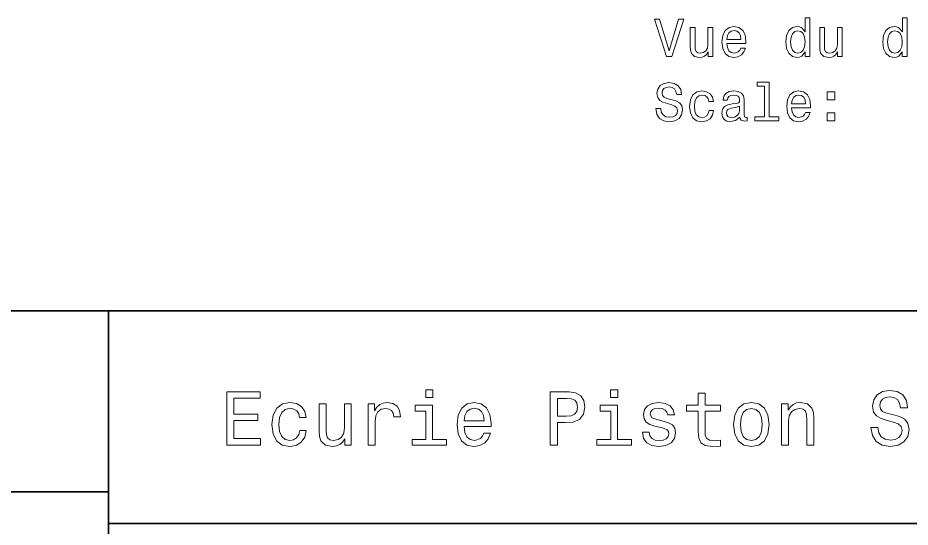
# Model space of a CAD drawing. Extents: x 0 to 297, y 0 to 210.
# Drawn here: x 153.5 to 237.2, y 49.7 to 97.5 of the extents above; entities that cross this region are included whole.
import ezdxf

# ---------------------------------------------------------------- set-up
doc = ezdxf.new("R2010")
doc.units = 0

msp = doc.modelspace()

# ---------------------------------------------------------------- linework, layer by layer
at = {"color": 7, "lineweight": 35}
for p, q in [((97, 70), (287, 70)), ((162, 10), (162, 70)), ((97, 53), (162, 53)), ((162, 50), (287, 50))]:
    msp.add_line(p, q, dxfattribs=at)
at = {"color": 7, "lineweight": 13}
for points in [[(215.502319, 97.392624), (214.624786, 94.412079), (213.722061, 97.392624), (213.24295, 97.392624), (214.372635, 93.887581), (214.876953, 93.887581), (215.981415, 97.392624)], [(227.389206, 94.306168), (227.389206, 93.887581), (227.833008, 93.887581), (227.833008, 97.508621), (227.394241, 97.508621), (227.394241, 96.182251), (227.056351, 96.565536), (226.849579, 96.656311), (226.612549, 96.691612), (226.183868, 96.590752), (225.851013, 96.308327), (225.634155, 95.854439), (225.558517, 95.244209), (225.634155, 94.63398), (225.851013, 94.175041), (226.183868, 93.887581), (226.612549, 93.791763), (226.849579, 93.827065), (227.061386, 93.917839)], [(236.497269, 94.306168), (236.497269, 93.887581), (236.941071, 93.887581), (236.941071, 97.508621), (236.502319, 97.508621), (236.502319, 96.182251), (236.164413, 96.565536), (235.957642, 96.656311), (235.720612, 96.691612), (235.291946, 96.590752), (234.959091, 96.308327), (234.742233, 95.854439), (234.66658, 95.244209), (234.742233, 94.63398), (234.959091, 94.175041), (235.291946, 93.887581), (235.720612, 93.791763), (235.957642, 93.827065), (236.169464, 93.917839)], [(218.704758, 96.595795), (218.260956, 96.595795), (218.260956, 95.032394), (218.210526, 94.669281), (218.06427, 94.407036), (217.837326, 94.245651), (217.53978, 94.195221), (217.30275, 94.235565), (217.151443, 94.356598), (217.06572, 94.56337), (217.045547, 94.855881), (217.045547, 96.595795), (216.601746, 96.595795), (216.601746, 94.815536), (216.616867, 94.457466), (216.712692, 94.159912), (217.005203, 93.887581), (217.474213, 93.791763), (217.726379, 93.827065), (217.943237, 93.917839), (218.129837, 94.074181), (218.281128, 94.301125), (218.281128, 93.887581), (218.704758, 93.887581)], [(220.041214, 95.113083), (221.816437, 95.113083), (221.821472, 95.319855), (221.740784, 95.899826), (221.51889, 96.333549), (221.165863, 96.595795), (220.696838, 96.691612), (220.2379, 96.590752), (219.884872, 96.308327), (219.657928, 95.849396), (219.57724, 95.244209), (219.652893, 94.623894), (219.879837, 94.169998), (220.227814, 93.887581), (220.681702, 93.791763), (221.075073, 93.857323), (221.397842, 94.028793), (221.634872, 94.301125), (221.771042, 94.664238), (221.332291, 94.664238), (221.241501, 94.462509), (221.110382, 94.311211), (220.737183, 94.190178), (220.449722, 94.245651), (220.232864, 94.422165), (220.091644, 94.709625), (220.041214, 95.097954)], [(220.041214, 95.486282), (220.096695, 95.834267), (220.232864, 96.091469), (220.439636, 96.24781), (220.711975, 96.303284), (220.979263, 96.24781), (221.186035, 96.091469), (221.312119, 95.834267), (221.357498, 95.486282)], [(230.848862, 96.595795), (230.40506, 96.595795), (230.40506, 95.032394), (230.354614, 94.669281), (230.208374, 94.407036), (229.981415, 94.245651), (229.683868, 94.195221), (229.446838, 94.235565), (229.295547, 94.356598), (229.209808, 94.56337), (229.189636, 94.855881), (229.189636, 96.595795), (228.745834, 96.595795), (228.745834, 94.815536), (228.760956, 94.457466), (228.856781, 94.159912), (229.149292, 93.887581), (229.618317, 93.791763), (229.870468, 93.827065), (230.087326, 93.917839), (230.273926, 94.074181), (230.425232, 94.301125), (230.425232, 93.887581), (230.848862, 93.887581)], [(226.688187, 96.293198), (226.980698, 96.222595), (227.202606, 96.025909), (227.333725, 95.698097), (227.384155, 95.244209), (227.333725, 94.785278), (227.202606, 94.457466), (226.980698, 94.255737), (226.688187, 94.190178), (226.410812, 94.255737), (226.199005, 94.457466), (226.057785, 94.790321), (226.012405, 95.244209), (226.057785, 95.693054), (226.199005, 96.020866), (226.410812, 96.222595)], [(235.796265, 96.293198), (236.088776, 96.222595), (236.310669, 96.025909), (236.441803, 95.698097), (236.492233, 95.244209), (236.441803, 94.785278), (236.310669, 94.457466), (236.088776, 94.255737), (235.796265, 94.190178), (235.51889, 94.255737), (235.307068, 94.457466), (235.165863, 94.790321), (235.120468, 95.244209), (235.165863, 95.693054), (235.307068, 96.020866), (235.51889, 96.222595)], [(213.827957, 88.995651), (213.369034, 88.995651), (213.469894, 88.461067), (213.722061, 88.067696), (214.110382, 87.830666), (214.634872, 87.744934), (215.154327, 87.825623), (215.542664, 88.047523), (215.78978, 88.395508), (215.880554, 88.854439), (215.804901, 89.267982), (215.593094, 89.535278), (215.250153, 89.711792), (214.791214, 89.842911), (214.397842, 89.938736), (214.14064, 90.049683), (213.994385, 90.211067), (213.949005, 90.463226), (213.994385, 90.690178), (214.125519, 90.861649), (214.32724, 90.977638), (214.604614, 91.017982), (214.887039, 90.967552), (215.108948, 90.831383), (215.255203, 90.604439), (215.325806, 90.296806), (215.784729, 90.296806), (215.784729, 90.306892), (215.704041, 90.780952), (215.46701, 91.13398), (215.093811, 91.355881), (214.589493, 91.431526), (214.135605, 91.355881), (213.782578, 91.144066), (213.555634, 90.816254), (213.47493, 90.392624), (213.540497, 90.014381), (213.732147, 89.757179), (214.034729, 89.585709), (214.448273, 89.454582), (214.856781, 89.338593), (215.164413, 89.227638), (215.351013, 89.066254), (215.41658, 88.804008), (215.356064, 88.53672), (215.199722, 88.334991), (214.962692, 88.208908), (214.655045, 88.168564), (214.312119, 88.224037), (214.049866, 88.385422), (213.883438, 88.647667)], [(223.571472, 91.088593), (223.571472, 88.213951), (222.658661, 88.213951), (222.658661, 87.840752), (224.923065, 87.840752), (224.923065, 88.213951), (224.015289, 88.213951), (224.015289, 91.461792), (222.875519, 91.461792), (222.875519, 91.088593)], [(218.341644, 89.651268), (218.780411, 89.651268), (218.689636, 90.054726), (218.472778, 90.372452), (218.134872, 90.569138), (217.696121, 90.644783), (217.211975, 90.543922), (216.843811, 90.261497), (216.611832, 89.802567), (216.531128, 89.187294), (216.606781, 88.577065), (216.833725, 88.123169), (217.191803, 87.840752), (217.680984, 87.744934), (218.1147, 87.82058), (218.452606, 88.032394), (218.684586, 88.36525), (218.785461, 88.809052), (218.361832, 88.809052), (218.286179, 88.526634), (218.144958, 88.314812), (217.943237, 88.183693), (217.696121, 88.143349), (217.388489, 88.208908), (217.16658, 88.410637), (217.030411, 88.738449), (216.985016, 89.202423), (217.030411, 89.656311), (217.171616, 89.984123), (217.398575, 90.185852), (217.696121, 90.256454), (217.958359, 90.211067), (218.15506, 90.095078), (218.286179, 89.903435)], [(221.261688, 88.193779), (221.261688, 88.17865), (221.286896, 88.007179), (221.362549, 87.886139), (221.680267, 87.790321), (221.927383, 87.830666), (221.927383, 88.173607), (221.821472, 88.158478), (221.680267, 88.224037), (221.65506, 88.425766), (221.65506, 89.827782), (221.594528, 90.185852), (221.418015, 90.438011), (221.110382, 90.58931), (220.676666, 90.644783), (220.253036, 90.584267), (219.940353, 90.412796), (219.743668, 90.145508), (219.678101, 89.79248), (219.678101, 89.762222), (220.076523, 89.762222), (220.111832, 89.974037), (220.222778, 90.125336), (220.404327, 90.21611), (220.66153, 90.251411), (220.908661, 90.226196), (221.085175, 90.150551), (221.191071, 90.019424), (221.226379, 89.837868), (221.206207, 89.626053), (221.125519, 89.520149), (220.923782, 89.469711), (220.545547, 89.429367), (220.111832, 89.338593), (219.804184, 89.177208), (219.622635, 88.925049), (219.567154, 88.551849), (219.617584, 88.218994), (219.773926, 87.971878), (220.026093, 87.815536), (220.374069, 87.760063), (220.843094, 87.865967)], [(226.113266, 89.066254), (227.888489, 89.066254), (227.893524, 89.273026), (227.812836, 89.852997), (227.590927, 90.28672), (227.2379, 90.548965), (226.76889, 90.644783), (226.309952, 90.543922), (225.956924, 90.261497), (225.72998, 89.802567), (225.649292, 89.19738), (225.724945, 88.577065), (225.951889, 88.123169), (226.299866, 87.840752), (226.753754, 87.744934), (227.147125, 87.810493), (227.469894, 87.981964), (227.706924, 88.254295), (227.843094, 88.617409), (227.404327, 88.617409), (227.313553, 88.41568), (227.182434, 88.264381), (226.809235, 88.143349), (226.521759, 88.198822), (226.304901, 88.375336), (226.163696, 88.662796), (226.113266, 89.051125)], [(229.456924, 89.797523), (230.152893, 89.797523), (230.152893, 90.548965), (229.456924, 90.548965)], [(226.113266, 89.439453), (226.168747, 89.787437), (226.304901, 90.04464), (226.511688, 90.200981), (226.784012, 90.256454), (227.0513, 90.200981), (227.258072, 90.04464), (227.384155, 89.787437), (227.42955, 89.439453)], [(221.211243, 88.788879), (221.150726, 88.526634), (220.989349, 88.324898), (220.747269, 88.193779), (220.449722, 88.148392), (220.258072, 88.173607), (220.121918, 88.254295), (220.036179, 88.395508), (220.010956, 88.592194), (220.031128, 88.768707), (220.111832, 88.894783), (220.434586, 89.035995), (220.843094, 89.096512), (221.211243, 89.217552)], [(229.456924, 87.840752), (230.152893, 87.840752), (230.152893, 88.592194), (229.456924, 88.592194)], [(173.109512, 57.381123), (176.279541, 57.381123), (176.279541, 57.986309), (173.772339, 57.986309), (173.772339, 59.679394), (176.005768, 59.679394), (176.005768, 60.277374), (173.772339, 60.277374), (173.772339, 61.775936), (176.221893, 61.775936), (176.221893, 62.381123), (173.109512, 62.381123)], [(192.439484, 62.554031), (191.769455, 62.554031), (191.769455, 61.833572), (192.439484, 61.833572)], [(203.462524, 57.381123), (204.125351, 57.381123), (204.125351, 59.492073), (204.860229, 59.492073), (205.602295, 59.528095), (206.193085, 59.780258), (206.574921, 60.270172), (206.704605, 60.940201), (206.603745, 61.559795), (206.315552, 62.013687), (205.840057, 62.287464), (205.191635, 62.381123), (203.462524, 62.381123)], [(209.788177, 62.554031), (209.118149, 62.554031), (209.118149, 61.833572), (209.788177, 61.833572)], [(217.353027, 60.579971), (217.353027, 58.64193), (217.396255, 58.015129), (217.597992, 57.582851), (218.001434, 57.330688), (218.685883, 57.244236), (219.43515, 57.280258), (219.43515, 57.827808), (218.887604, 57.78458), (218.390488, 57.842216), (218.123917, 58.022331), (218.008652, 58.324928), (217.98703, 58.75), (217.98703, 60.579971), (219.43515, 60.579971), (219.43515, 61.120316), (217.98703, 61.120316), (217.98703, 62.251438), (217.353027, 62.251438), (217.353027, 61.120316), (216.257935, 61.120316), (216.257935, 60.579971)], [(234.20462, 59.030979), (233.548996, 59.030979), (233.693085, 58.267288), (234.053314, 57.70533), (234.608078, 57.366714), (235.357361, 57.244236), (236.099426, 57.359509), (236.654175, 57.67651), (237.007202, 58.17363), (237.136902, 58.82925), (237.028824, 59.420029), (236.726227, 59.801872), (236.236313, 60.054031), (235.580704, 60.241352), (235.018738, 60.378242), (234.651306, 60.536743), (234.442368, 60.767288), (234.377533, 61.127522), (234.442368, 61.451729), (234.629684, 61.696686), (234.917877, 61.862389), (235.314133, 61.920029), (235.71759, 61.84798), (236.034592, 61.653458), (236.24353, 61.32925), (236.344391, 60.889767), (237, 60.889767), (237, 60.904179), (236.884735, 61.581409), (236.546112, 62.085732), (236.01297, 62.402737), (235.292511, 62.510807), (234.644104, 62.402737), (234.139771, 62.100143), (233.815567, 61.631844), (233.700287, 61.026657), (233.793961, 60.486309), (234.067734, 60.118874), (234.5, 59.873917), (235.09079, 59.6866), (235.674362, 59.520893), (236.113831, 59.362389), (236.380402, 59.131844), (236.47406, 58.757202), (236.387619, 58.375359), (236.164276, 58.087173), (235.825653, 57.907059), (235.386169, 57.849422), (234.896255, 57.928673), (234.521622, 58.159222), (234.283875, 58.533859)], [(179.932281, 59.967579), (180.559082, 59.967579), (180.429398, 60.543945), (180.119598, 60.997837), (179.636887, 61.278816), (179.010086, 61.386887), (178.318436, 61.242794), (177.792511, 60.839336), (177.46109, 60.183716), (177.345825, 59.304752), (177.453888, 58.432995), (177.778091, 57.78458), (178.289627, 57.381123), (178.988464, 57.244236), (179.608063, 57.352303), (180.090775, 57.6549), (180.42218, 58.130402), (180.566284, 58.764408), (179.96109, 58.764408), (179.853027, 58.36095), (179.651291, 58.058357), (179.363113, 57.871037), (179.010086, 57.8134), (178.570602, 57.907059), (178.253601, 58.195244), (178.059082, 58.663544), (177.994232, 59.326366), (178.059082, 59.974781), (178.260803, 60.443081), (178.585007, 60.731266), (179.010086, 60.83213), (179.38472, 60.767288), (179.66571, 60.601585), (179.853027, 60.327808)], [(184.788177, 61.25), (184.154175, 61.25), (184.154175, 59.016571), (184.082123, 58.497837), (183.873199, 58.123196), (183.548996, 57.892651), (183.123917, 57.820602), (182.785294, 57.878242), (182.569168, 58.051151), (182.446686, 58.346542), (182.417862, 58.764408), (182.417862, 61.25), (181.783859, 61.25), (181.783859, 58.706772), (181.805481, 58.195244), (181.942368, 57.770172), (182.360229, 57.381123), (183.030258, 57.244236), (183.390488, 57.294666), (183.700287, 57.424351), (183.966858, 57.647694), (184.182999, 57.971901), (184.182999, 57.381123), (184.788177, 57.381123)], [(186.380402, 57.381123), (187.014404, 57.381123), (187.014404, 59.592937), (187.079254, 60.12608), (187.273773, 60.507923), (187.590775, 60.738472), (188.015854, 60.817722), (188.332855, 60.767288), (188.570602, 60.623199), (188.714691, 60.378242), (188.765121, 60.046829), (189.406342, 60.046829), (189.319885, 60.630402), (189.082123, 61.048271), (188.685883, 61.30043), (188.145538, 61.386887), (187.778091, 61.32925), (187.46109, 61.185158), (187.180115, 60.940201), (186.956772, 60.608788), (186.956772, 61.25), (186.380402, 61.25)], [(195.37175, 59.131844), (197.907776, 59.131844), (197.914978, 59.427231), (197.799713, 60.255764), (197.482712, 60.875359), (196.978378, 61.25), (196.30835, 61.386887), (195.65274, 61.242794), (195.148407, 60.839336), (194.824203, 60.183716), (194.708923, 59.319164), (194.817001, 58.432995), (195.141205, 57.78458), (195.638321, 57.381123), (196.286743, 57.244236), (196.848694, 57.337894), (197.309799, 57.582851), (197.648407, 57.971901), (197.842941, 58.490631), (197.216141, 58.490631), (197.086456, 58.20245), (196.899139, 57.986309), (196.365997, 57.8134), (195.955322, 57.892651), (195.645538, 58.14481), (195.443802, 58.555473), (195.37175, 59.110229)], [(205.01152, 61.76873), (205.443802, 61.725502), (205.760803, 61.588615), (205.94812, 61.336452), (206.01297, 60.940201), (205.940918, 60.522331), (205.746399, 60.270172), (205.414978, 60.140488), (204.96109, 60.104465), (204.125351, 60.104465), (204.125351, 61.76873)], [(214.060516, 59.636166), (213.44812, 59.780258), (212.994232, 59.945965), (212.842941, 60.28458), (212.886169, 60.522331), (213.03746, 60.695244), (213.282425, 60.803314), (213.635437, 60.846542), (213.97406, 60.803314), (214.240631, 60.67363), (214.413544, 60.479107), (214.485596, 60.219738), (215.105194, 60.219738), (215.105194, 60.23415), (214.997116, 60.70245), (214.701721, 61.069885), (214.240631, 61.30043), (213.635437, 61.386887), (213.023056, 61.30043), (212.57637, 61.062679), (212.29538, 60.709652), (212.208939, 60.262966), (212.273773, 59.830688), (212.475494, 59.528095), (212.806915, 59.311958), (213.289627, 59.16066), (213.995682, 58.987751), (214.427948, 58.807636), (214.543228, 58.663544), (214.586456, 58.447407), (214.521606, 58.180836), (214.348694, 57.979107), (214.067719, 57.849422), (213.693085, 57.806194), (213.296829, 57.849422), (213.008636, 58.000721), (212.814117, 58.245674), (212.734863, 58.584293), (212.122482, 58.584293), (212.223343, 58.007923), (212.518738, 57.590057), (212.98703, 57.337894), (213.635437, 57.244236), (214.312683, 57.337894), (214.809799, 57.590057), (215.112396, 57.993515), (215.220459, 58.519451), (215.141205, 58.973343), (214.917862, 59.283138), (214.55043, 59.484871)], [(220.65274, 59.311958), (220.768005, 58.432995), (221.099426, 57.78458), (221.625366, 57.381123), (222.331421, 57.244236), (223.030258, 57.381123), (223.556198, 57.777374), (223.887604, 58.425793), (224.010086, 59.311958), (223.887604, 60.190922), (223.556198, 60.846542), (223.030258, 61.242794), (222.331421, 61.386887), (221.625366, 61.242794), (221.099426, 60.839336), (220.768005, 60.190922)], [(225.177246, 57.381123), (225.811249, 57.381123), (225.811249, 59.614552), (225.876083, 60.12608), (226.085022, 60.500717), (226.409225, 60.731266), (226.841507, 60.817722), (227.187317, 60.745674), (227.403458, 60.551151), (227.511536, 60.226944), (227.547546, 59.794666), (227.547546, 57.381123), (228.181564, 57.381123), (228.181564, 59.924351), (228.15274, 60.435879), (228.023056, 60.86095), (227.597992, 61.25), (226.935165, 61.386887), (226.567719, 61.336452), (226.257935, 61.199566), (225.991364, 60.969017), (225.782425, 60.659222), (225.782425, 61.25), (225.177246, 61.25)], [(192.417862, 57.914265), (192.417862, 61.120316), (190.789627, 61.120316), (190.789627, 60.579971), (191.783859, 60.579971), (191.783859, 57.914265), (190.48703, 57.914265), (190.48703, 57.381123), (193.729111, 57.381123), (193.729111, 57.914265)], [(195.37175, 59.664986), (195.451004, 60.162102), (195.645538, 60.529537), (195.940918, 60.75288), (196.329971, 60.83213), (196.711807, 60.75288), (197.007202, 60.529537), (197.187317, 60.162102), (197.252167, 59.664986)], [(209.766571, 57.914265), (209.766571, 61.120316), (208.138321, 61.120316), (208.138321, 60.579971), (209.132568, 60.579971), (209.132568, 57.914265), (207.835724, 57.914265), (207.835724, 57.381123), (211.077805, 57.381123), (211.077805, 57.914265)], [(221.301147, 59.319164), (221.365997, 59.967579), (221.567719, 60.435879), (221.891937, 60.72406), (222.331421, 60.824928), (222.763687, 60.72406), (223.087891, 60.443081), (223.289627, 59.967579), (223.361679, 59.319164), (223.289627, 58.663544), (223.087891, 58.188038), (222.763687, 57.899853), (222.331421, 57.806194), (221.891937, 57.899853), (221.567719, 58.188038), (221.365997, 58.663544)]]:
    msp.add_lwpolyline(points, close=True, dxfattribs=at)

doc.saveas('drawing.dxf')
